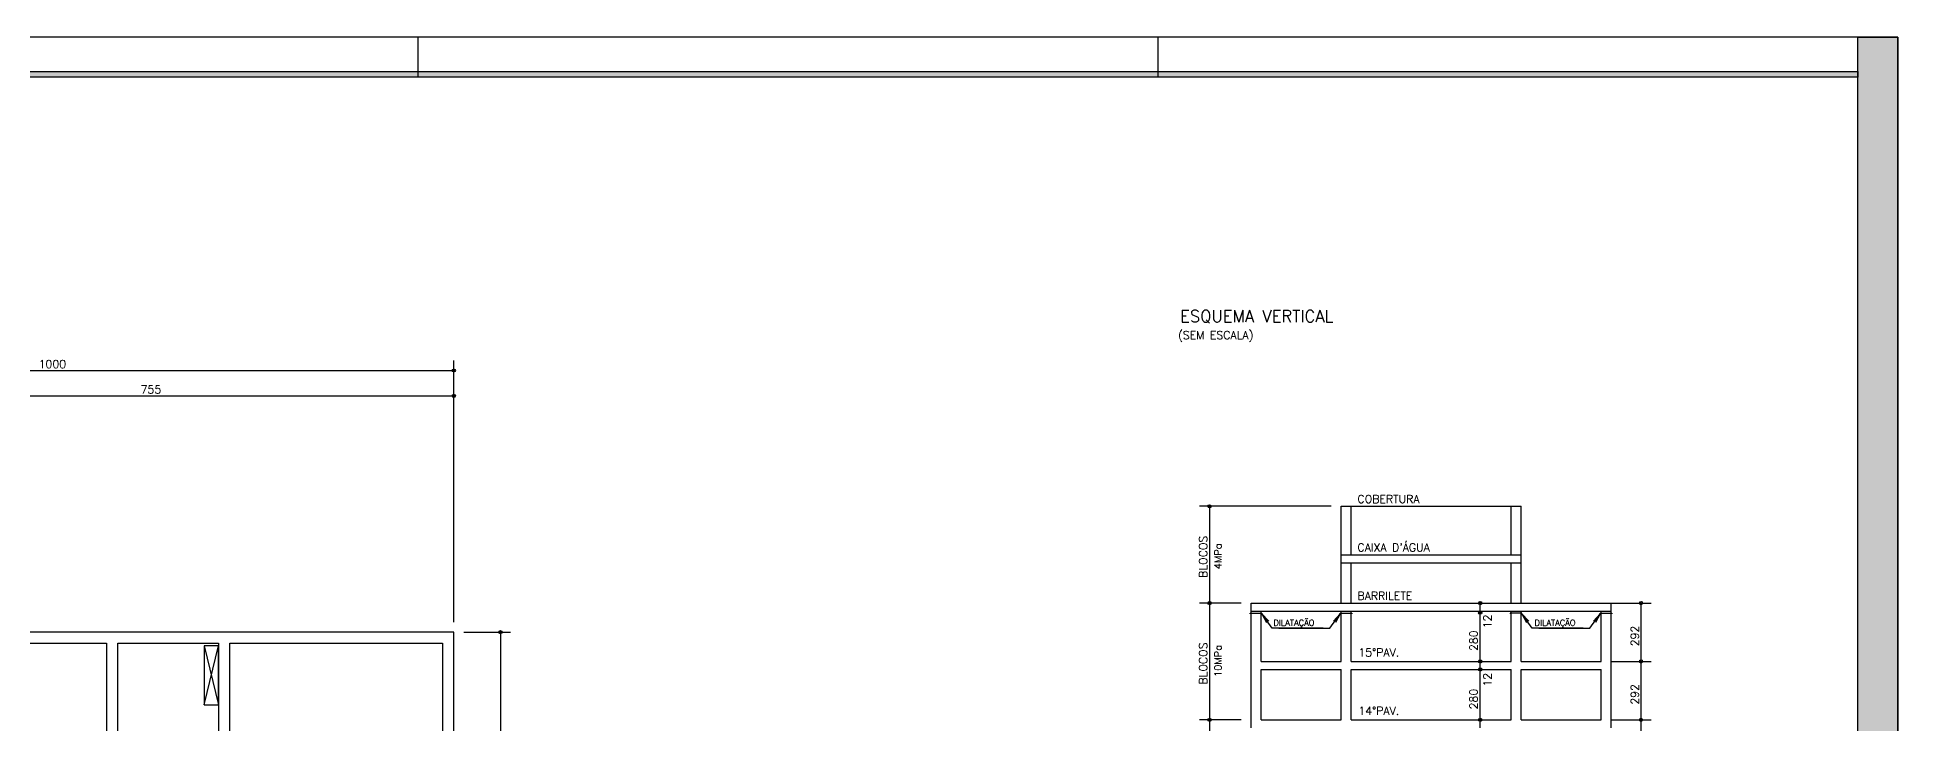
# Model space of a CAD drawing. Extents: x 187 to 6132, y -1204 to 3001.
# Drawn here: x 3806 to 6132, y 2142 to 3001 of the extents above; entities that cross this region are included whole.
import ezdxf

# ---------------------------------------------------------------- set-up
doc = ezdxf.new("R2010")
doc.units = 0
doc.header["$LTSCALE"] = 100
doc.header["$MEASUREMENT"] = 0
doc.layers.get('0').update_dxf_attribs({"color": 245, "linetype": 'CONTINUOUS'})
for name, color, linetype in [('01', 7, 'CONTINUOUS'), ('16', 5, 'CONTINUOUS'), ('17', 5, 'CONTINUOUS'), ('221', 102, 'CONTINUOUS'), ('223', 6, 'CONTINUOUS'), ('235', 7, 'CONTINUOUS')]:
    doc.layers.add(name, color=color, linetype=linetype)
doc.styles.get("Standard").update_dxf_attribs({"font": 'ROMANS.SHX'})

msp = doc.modelspace()

# ---------------------------------------------------------------- linework, layer by layer
for p, q in [((4281.530458, 3000.709975), (4281.530458, 2950.709975)), ((5206.530458, 3000.709975), (5206.530458, 2950.709975)), ((5435.608745, 2353.478705), (5435.608745, 2413.978708)), ((5435.608745, 2413.978708), (5448.10874, 2413.978708)), ((5435.608745, 2353.478708), (5435.608745, 2403.978712)), ((5448.10874, 2353.478673), (5448.10874, 2413.978708)), ((5448.10874, 2413.978708), (5648.10866, 2413.978708)), ((5448.10874, 2353.478675), (5448.10874, 2403.978712)), ((5648.10866, 2353.478673), (5648.10866, 2413.978708)), ((5648.10866, 2413.978708), (5660.608655, 2413.978708)), ((5648.10866, 2353.478675), (5648.10866, 2403.978712)), ((5660.608655, 2353.478673), (5660.608655, 2413.978708)), ((5660.608655, 2353.478675), (5660.608655, 2403.978712)), ((5435.608745, 2292.978705), (5435.608745, 2353.478708)), ((5435.608745, 2353.478708), (5660.608655, 2353.478708)), ((5660.608655, 2292.978673), (5660.608655, 2353.478708)), ((5435.608745, 2292.978708), (5435.608745, 2343.478712)), ((5435.608745, 2343.478712), (5660.608655, 2343.478712)), ((5448.10874, 2292.978673), (5448.10874, 2343.478712)), ((5448.10874, 2292.978675), (5448.10874, 2343.478712)), ((5545.760661, 2343.478712), (5648.10866, 2343.478712)), ((5545.760661, 2343.478712), (5648.10866, 2343.478712)), ((5545.760661, 2343.478712), (5648.10866, 2343.478712)), ((5545.760661, 2343.478712), (5648.10866, 2343.478712)), ((5545.760661, 2343.478712), (5648.10866, 2343.478712)), ((5648.10866, 2292.978675), (5648.10866, 2343.478712)), ((5648.10866, 2292.978673), (5648.10866, 2343.478709)), ((5660.608655, 2292.978675), (5660.608655, 2343.478712)), ((5323.10879, 2282.978815), (5323.10879, 2292.978811)), ((5323.10879, 2292.978708), (5773.10861, 2292.978708)), ((5323.10879, 2282.978712), (5323.10879, 2292.978708)), ((5323.10879, 2219.978811), (5323.10879, 2282.978815)), ((5323.10879, 2282.978712), (5448.10874, 2282.978712)), ((5323.10879, 2219.978708), (5323.10879, 2282.978712)), ((5335.608785, 2219.978811), (5335.608785, 2282.978815)), ((5335.608785, 2219.978708), (5335.608785, 2282.978712)), ((5435.608745, 2219.978811), (5435.608745, 2282.978815)), ((5435.608745, 2219.978811), (5435.608745, 2282.978815)), ((5435.608745, 2219.978708), (5435.608745, 2282.978712)), ((5435.608745, 2219.978708), (5435.608745, 2282.978712)), ((5448.10874, 2219.978811), (5448.10874, 2282.978815)), ((5448.10874, 2282.978712), (5648.10866, 2282.978712)), ((5448.10874, 2219.978708), (5448.10874, 2282.978712)), ((5648.10866, 2219.978811), (5648.10866, 2282.978815)), ((5648.10866, 2282.978712), (5773.10861, 2282.978712)), ((5648.10866, 2219.978708), (5648.10866, 2282.978712)), ((5660.608655, 2219.978811), (5660.608655, 2282.978815)), ((5660.608655, 2219.978811), (5660.608655, 2282.978815)), ((5660.608655, 2219.978708), (5660.608655, 2282.978712)), ((5660.608655, 2219.978708), (5660.608655, 2282.978712)), ((5760.608615, 2219.978811), (5760.608615, 2282.978815)), ((5760.608615, 2219.978708), (5760.608615, 2282.978712)), ((5773.10861, 2282.978815), (5773.10861, 2292.978811)), ((5773.10861, 2282.978712), (5773.10861, 2292.978708)), ((5773.10861, 2219.978811), (5773.10861, 2282.978815)), ((5773.10861, 2219.978708), (5773.10861, 2282.978712)), ((5323.10879, 2209.978712), (5323.10879, 2219.978708)), ((5323.10879, 2146.978708), (5323.10879, 2209.978712)), ((5335.608785, 2219.978708), (5435.608745, 2219.978708)), ((5335.608785, 2146.978708), (5335.608785, 2209.978712)), ((5335.608785, 2209.978712), (5435.608745, 2209.978712)), ((5435.608745, 2146.978708), (5435.608745, 2209.978712)), ((5435.608745, 2146.978708), (5435.608745, 2209.978712)), ((5448.10874, 2219.978708), (5648.10866, 2219.978708)), ((5448.10874, 2146.978708), (5448.10874, 2209.978712)), ((5448.10874, 2209.978712), (5648.10866, 2209.978712)), ((5648.10866, 2146.978708), (5648.10866, 2209.978712)), ((5660.608655, 2219.978708), (5760.608615, 2219.978708)), ((5660.608655, 2146.978708), (5660.608655, 2209.978712)), ((5660.608655, 2146.978708), (5660.608655, 2209.978712)), ((5660.608655, 2209.978712), (5760.608615, 2209.978712)), ((5760.608615, 2146.978708), (5760.608615, 2209.978712)), ((5773.10861, 2209.978712), (5773.10861, 2219.978708)), ((5773.10861, 2146.978708), (5773.10861, 2209.978712)), ((5323.10879, 2136.978609), (5323.10879, 2146.978605)), ((5335.608785, 2146.978605), (5435.608745, 2146.978605)), ((5448.10874, 2146.978605), (5648.10866, 2146.978605)), ((5660.608655, 2146.978605), (5760.608615, 2146.978605)), ((5773.10861, 2136.978609), (5773.10861, 2146.978605))]:
    msp.add_line(p, q)
for points in [[(186.530458, -1204.290025), (6131.530458, -1204.290025), (6131.530458, 3000.709975), (186.530458, 3000.709975), (186.530458, -1204.290025)], [(6081.530458, 3000.709975), (6131.530458, 3000.709975), (6131.530458, -1204.290025), (6081.530458, -1204.290025), (6081.530458, 3000.709975)], [(6081.530458, -1154.290025), (6081.530458, -1161.290025), (304.530458, -1161.290025), (304.530458, 2957.709975), (6081.530458, 2957.709975), (6081.530458, 2950.709975), (311.530458, 2950.709975), (311.530458, -1154.290025), (6081.530458, -1154.290025)], [(311.530458, -1154.290025), (6081.530458, -1154.290025), (6081.530458, 2950.709975), (311.530458, 2950.709975), (311.530458, -1154.290025)]]:
    msp.add_lwpolyline(points)
for points in [[(311.530458, 2950.709975), (304.530458, 2957.709975), (6081.530458, 2957.709975)], [(311.530458, 2950.709975), (6081.530458, 2957.709975), (6081.530458, 2950.709975)]]:
    msp.add_solid(points)
at = {"layer": '01'}
for p, q in [((4326.595874, 2256.626464), (3571.595874, 2256.626464)), ((4326.595874, 1742.626464), (4326.595874, 2256.626464))]:
    msp.add_line(p, q, dxfattribs=at)
msp.add_lwpolyline([(4032.595874, 1982.626464), (4046.595874, 1982.626464), (4046.595874, 2242.626464), (4312.595874, 2242.626464), (4312.595874, 1756.626464), (3886.595874, 1756.626464), (3886.595874, 1891.626464), (3557.595874, 1891.626464), (3557.595874, 1691.626464), (3227.595874, 1691.626464), (3227.595874, 1611.626464), (3126.595874, 1611.626464), (3126.595874, 2242.626464), (3892.595874, 2242.626464), (3892.595874, 1982.626464), (3906.595874, 1982.626464), (3906.595874, 2242.626464), (4032.595874, 2242.626464), (4032.595874, 1982.626464)], dxfattribs=at)
at = {"layer": '17'}
for points in [[(5322.108785, 2279.556266), (5322.108785, 2280.556266), (5336.608785, 2280.556266), (5336.608785, 2279.556266)], [(5434.60874, 2279.556266), (5434.60874, 2280.556266), (5449.10874, 2280.556266), (5449.10874, 2279.556266)], [(5661.60866, 2279.556266), (5661.60866, 2280.556266), (5647.10866, 2280.556266), (5647.10866, 2279.556266)], [(5759.60861, 2279.556266), (5759.60861, 2280.556266), (5774.10861, 2280.556266), (5774.10861, 2279.556266)]]:
    msp.add_lwpolyline(points, dxfattribs=at)
at = {"layer": '221', "color": 11, "linetype": 'Continuous'}
for p, q in [((3326.595874, 2583.86242), (4326.595874, 2583.86242)), ((4326.595874, 2281.626464), (4326.595874, 2596.36242)), ((4326.595874, 2269.126464), (4326.595874, 2564.600662)), ((3571.596, 2552.100662), (4326.595874, 2552.100662)), ((5423.108745, 2413.978708), (5258.750938, 2413.978708)), ((5271.250938, 2413.978708), (5271.250938, 2292.978191)), ((5310.608785, 2292.978398), (5258.750938, 2292.978398)), ((5310.60879, 2292.978191), (5258.750938, 2292.978191)), ((5271.250938, 2292.978398), (5271.250938, 2146.978191)), ((4339.095874, 2256.626464), (4397.323784, 2256.626464)), ((4384.823784, 2256.626464), (4384.823784, 1971.626464)), ((5310.608785, 2146.978295), (5258.750938, 2146.978295)), ((5310.60879, 2146.978191), (5258.750938, 2146.978191)), ((5271.250938, 2146.978295), (5271.250938, 2000.978088))]:
    msp.add_line(p, q, dxfattribs=at)
at = {"layer": '221'}
for p, q in [((5609.552236, 2280.978735), (5609.552236, 2292.978731)), ((5609.552236, 2282.978712), (5609.552236, 2292.978708)), ((5609.552236, 2280.978737), (5609.552236, 2290.978733)), ((5609.552236, 2219.978708), (5609.552236, 2282.978712)), ((5773.10861, 2292.978731), (5822.60861, 2292.978731)), ((5773.10861, 2292.978731), (5822.60861, 2292.978731)), ((5773.10861, 2292.978708), (5822.60861, 2292.978708)), ((5794.180246, 2292.978915), (5823.10861, 2292.978915)), ((5794.180246, 2292.978811), (5823.10861, 2292.978811)), ((5794.180246, 2292.978708), (5823.10861, 2292.978708)), ((5810.60861, 2219.978708), (5810.60861, 2292.978708)), ((5609.552236, 2209.978712), (5609.552236, 2219.978708)), ((5609.552236, 2146.978708), (5609.552236, 2209.978712)), ((5773.10861, 2219.978708), (5822.60861, 2219.978708)), ((5794.180246, 2219.978811), (5823.10861, 2219.978811)), ((5794.180246, 2219.978708), (5823.10861, 2219.978708)), ((5810.60861, 2219.978811), (5810.60861, 2219.978708)), ((5810.60861, 2146.978708), (5810.60861, 2219.978708)), ((5609.552236, 2136.978609), (5609.552236, 2146.978605)), ((5773.10861, 2146.978605), (5822.60861, 2146.978605)), ((5794.180246, 2146.978708), (5823.10861, 2146.978708)), ((5794.180246, 2146.978605), (5823.10861, 2146.978605)), ((5810.60861, 2073.978605), (5810.60861, 2146.978605))]:
    msp.add_line(p, q, dxfattribs=at)
for points in [[(5413.209983, 2261.797207), (5349.507317, 2261.797207), (5336.608785, 2279.556266), (5345.211821, 2270.487761), (5336.608785, 2279.556266), (5342.571577, 2268.570133)], [(5358.007548, 2261.797207), (5421.710214, 2261.797207), (5434.608745, 2279.556266), (5426.00571, 2270.487761), (5434.608745, 2279.556266), (5428.645953, 2268.570133)], [(5738.209858, 2261.797207), (5674.507192, 2261.797207), (5661.60866, 2279.556266), (5670.211696, 2270.487761), (5661.60866, 2279.556266), (5667.571452, 2268.570133)], [(5683.007418, 2261.797207), (5746.710084, 2261.797207), (5759.608615, 2279.556266), (5751.00558, 2270.487761), (5759.608615, 2279.556266), (5753.645823, 2268.570133)]]:
    msp.add_lwpolyline(points, dxfattribs=at)
at = {"layer": '221', "color": 11, "linetype": 'Continuous'}
for centre, radius in [((4326.595874, 2583.86242), 2), ((4326.595874, 2583.86242), 1), ((4326.595874, 2552.100662), 2), ((4326.595874, 2552.100662), 1), ((5271.250938, 2413.978708), 2), ((5271.250938, 2413.978708), 1), ((5271.250938, 2292.978398), 2), ((5271.250938, 2292.978191), 2), ((5271.250938, 2292.978398), 1), ((5271.250938, 2292.978191), 1), ((4384.823784, 2256.626464), 2), ((4384.823784, 2256.626464), 1), ((5271.250938, 2146.978295), 2), ((5271.250938, 2146.978191), 2), ((5271.250938, 2146.978295), 1), ((5271.250938, 2146.978191), 1)]:
    msp.add_circle(centre, radius, dxfattribs=at)
at = {"layer": '221'}
for centre, radius in [((5609.552236, 2292.978732), 2), ((5609.552236, 2292.978732), 2), ((5609.552236, 2292.978732), 2), ((5609.552236, 2292.978731), 2), ((5609.552236, 2292.978731), 2), ((5609.552236, 2292.978731), 2), ((5609.552236, 2292.978708), 2), ((5609.552236, 2280.978737), 2), ((5609.552236, 2280.978737), 2), ((5609.552236, 2280.978735), 2), ((5609.552236, 2280.978735), 2), ((5609.552236, 2292.978732), 1), ((5609.552236, 2292.978732), 1), ((5609.552236, 2292.978732), 1), ((5609.552236, 2292.978731), 1), ((5609.552236, 2292.978731), 1), ((5609.552236, 2292.978731), 1), ((5609.552236, 2292.978708), 1), ((5609.552236, 2280.978737), 1), ((5609.552236, 2280.978737), 1), ((5609.552236, 2280.978735), 1), ((5609.552236, 2280.978735), 1), ((5810.60861, 2292.978811), 2), ((5810.60861, 2292.978811), 2), ((5810.60861, 2292.978811), 2), ((5810.60861, 2292.978811), 2), ((5810.60861, 2292.978811), 2), ((5810.60861, 2292.978811), 2), ((5810.60861, 2292.978811), 2), ((5810.60861, 2292.978811), 2), ((5810.60861, 2292.978811), 2), ((5810.60861, 2292.978731), 2), ((5810.60861, 2292.978731), 2), ((5810.60861, 2292.978731), 2), ((5810.60861, 2292.978731), 2), ((5810.60861, 2292.978708), 2), ((5810.60861, 2292.978708), 2), ((5810.60861, 2292.978708), 2), ((5810.60861, 2292.978708), 2), ((5810.60861, 2292.978708), 2), ((5810.60861, 2292.978708), 2), ((5810.60861, 2292.978708), 2), ((5810.60861, 2292.978708), 2), ((5810.60861, 2292.978708), 2), ((5810.60861, 2292.978708), 2), ((5810.60861, 2292.978811), 1), ((5810.60861, 2292.978811), 1), ((5810.60861, 2292.978811), 1), ((5810.60861, 2292.978811), 1), ((5810.60861, 2292.978811), 1), ((5810.60861, 2292.978811), 1), ((5810.60861, 2292.978811), 1), ((5810.60861, 2292.978811), 1), ((5810.60861, 2292.978811), 1), ((5810.60861, 2292.978731), 1), ((5810.60861, 2292.978731), 1), ((5810.60861, 2292.978731), 1), ((5810.60861, 2292.978731), 1), ((5810.60861, 2292.978708), 1), ((5810.60861, 2292.978708), 1), ((5810.60861, 2292.978708), 1), ((5810.60861, 2292.978708), 1), ((5810.60861, 2292.978708), 1), ((5810.60861, 2292.978708), 1), ((5810.60861, 2292.978708), 1), ((5810.60861, 2292.978708), 1), ((5810.60861, 2292.978708), 1), ((5810.60861, 2292.978708), 1), ((5609.552236, 2219.978708), 2), ((5609.552236, 2209.978712), 2), ((5609.552236, 2209.978712), 2), ((5609.552236, 2219.978708), 1), ((5609.552236, 2209.978712), 1), ((5609.552236, 2209.978712), 1), ((5810.60861, 2219.978708), 2), ((5810.60861, 2219.978708), 2), ((5810.60861, 2219.978708), 2), ((5810.60861, 2219.978708), 2), ((5810.60861, 2219.978708), 2), ((5810.60861, 2219.978708), 2), ((5810.60861, 2219.978708), 2), ((5810.60861, 2219.978708), 2), ((5810.60861, 2219.978708), 2), ((5810.60861, 2219.978708), 2), ((5810.60861, 2219.978708), 1), ((5810.60861, 2219.978708), 1), ((5810.60861, 2219.978708), 1), ((5810.60861, 2219.978708), 1), ((5810.60861, 2219.978708), 1), ((5810.60861, 2219.978708), 1), ((5810.60861, 2219.978708), 1), ((5810.60861, 2219.978708), 1), ((5810.60861, 2219.978708), 1), ((5810.60861, 2219.978708), 1), ((5609.552236, 2146.978605), 2), ((5609.552236, 2146.978605), 1), ((5810.60861, 2146.978605), 2), ((5810.60861, 2146.978605), 2), ((5810.60861, 2146.978605), 2), ((5810.60861, 2146.978605), 2), ((5810.60861, 2146.978605), 2), ((5810.60861, 2146.978605), 2), ((5810.60861, 2146.978605), 2), ((5810.60861, 2146.978605), 2), ((5810.60861, 2146.978605), 2), ((5810.60861, 2146.978605), 2), ((5810.60861, 2146.978605), 1), ((5810.60861, 2146.978605), 1), ((5810.60861, 2146.978605), 1), ((5810.60861, 2146.978605), 1), ((5810.60861, 2146.978605), 1), ((5810.60861, 2146.978605), 1), ((5810.60861, 2146.978605), 1), ((5810.60861, 2146.978605), 1), ((5810.60861, 2146.978605), 1), ((5810.60861, 2146.978605), 1)]:
    msp.add_circle(centre, radius, dxfattribs=at)
at = {"layer": '223'}
for p, q in [((4014.590112, 2239.626464), (4032.590112, 2165.626464)), ((4014.590112, 2165.626464), (4032.590112, 2239.626464))]:
    msp.add_line(p, q, dxfattribs=at)
msp.add_lwpolyline([(4032.590112, 2239.626464), (4014.590112, 2239.626464), (4014.590112, 2165.626464), (4032.590112, 2165.626464), (4032.590112, 2239.626464)], dxfattribs=at)
at = {"layer": '235'}
for points in [[(6081.530458, 3000.709975), (6131.530458, 3000.709975), (6131.530458, 3000.709975)], [(6081.530458, 3000.709975), (6131.530458, 3000.709975), (6131.530458, -1204.290025)], [(6081.530458, 3000.709975), (6131.530458, -1204.290025), (6131.530458, -1204.290025)], [(6081.530458, 3000.709975), (6131.530458, -1204.290025), (6081.530458, -1204.290025)], [(6081.530458, 3000.709975), (6081.530458, -1204.290025), (6081.530458, -1204.290025)], [(6081.530458, 3000.709975), (6081.530458, -1204.290025), (6081.530458, 3000.709975)]]:
    msp.add_solid(points, dxfattribs=at)

# ---------------------------------------------------------------- texts
for s, height, p in [('(SEM ESCALA)', 9.989996, (5231.876639, 2623.078154)), ('COBERTURA', 10, (5456.150543, 2418.106709)), ("CAIXA D'ÁGUA", 10, (5456.150543, 2357.606709)), ('BARRILETE', 10, (5456.150543, 2297.106674)), ('15%%dPAV.', 10, (5457.27513, 2226.24315)), ('14%%dPAV.', 10, (5457.27513, 2153.243047))]:
    msp.add_text(s, height=height).set_placement(p)
at = {"layer": '16'}
msp.add_text('ESQUEMA VERTICAL', height=15, dxfattribs=at).set_placement((5234.393862, 2644.35178))
at = {"layer": '221', "color": 11, "linetype": 'Continuous'}
for s, p in [('1000', (3807.595874, 2586.86242)), ('755', (3935.095937, 2555.100662))]:
    msp.add_text(s, height=10, dxfattribs=at).set_placement(p)
for p in [(5268.250938, 2324.478449), (5268.250938, 2190.978295)]:
    msp.add_text('BLOCOS', height=10, rotation=90, dxfattribs=at).set_placement(p)
at = {"layer": '221', "color": 11}
for s, p in [(' 4MPa', (5286.370824, 2329.020272)), ('10MPa', (5286.370824, 2200.475733))]:
    msp.add_text(s, height=9, rotation=90, dxfattribs=at).set_placement(p)
at = {"layer": '221'}
for s, height, rotation, p in [('DILATAÇÃO', 7.5, 360, (5351.147352, 2264.607131)), ('280', 10, 90, (5606.277548, 2233.024951)), ('12', 10, 90, (5623.593228, 2261.4506)), ('292', 10, 90, (5807.779629, 2238.923268)), ('12', 10, 90, (5623.593228, 2188.4506)), ('292', 10, 90, (5807.779629, 2165.923268)), ('280', 10, 90, (5606.277548, 2160.024951))]:
    msp.add_text(s, height=height, rotation=rotation, dxfattribs=at).set_placement(p)
msp.add_text('DILATAÇÃO', height=7.5, dxfattribs=at).set_placement((5677.570049, 2264.607131))

doc.saveas('drawing.dxf')
